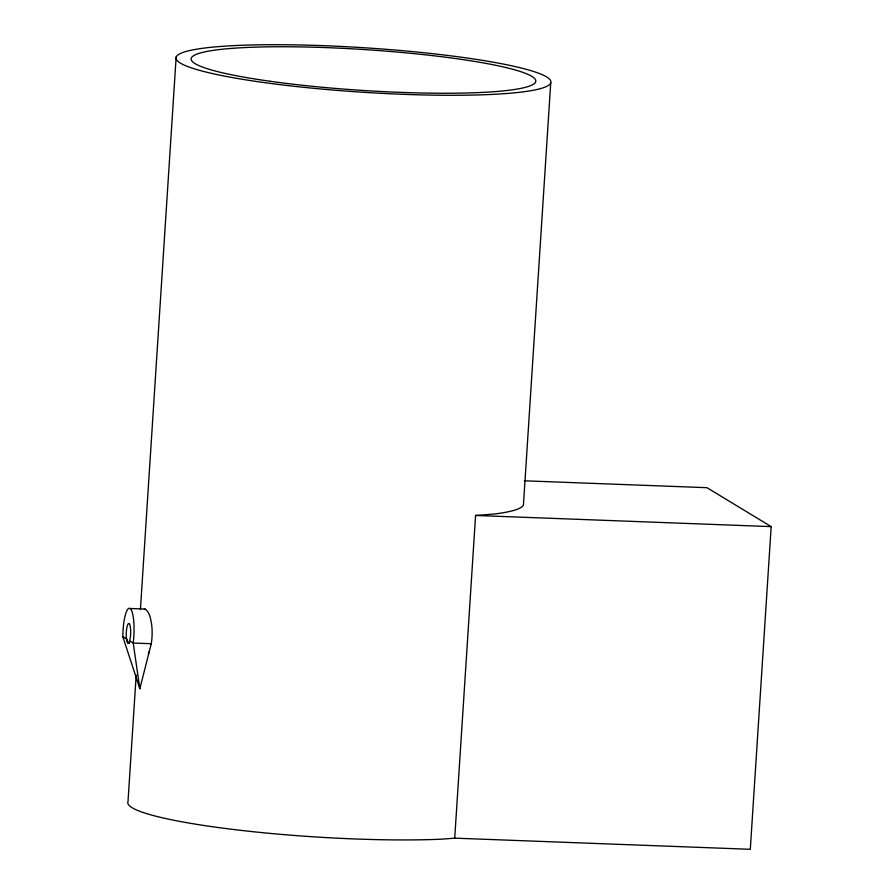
<?xml version="1.0" encoding="UTF-8"?>
<svg xmlns="http://www.w3.org/2000/svg" width="894" height="894" viewBox="0 0 894 894"><rect width="100%" height="100%" fill="white"/><g stroke="black" fill="none" stroke-linecap="round" stroke-linejoin="round"><path stroke-width="1.34" d="M139.9 685.944L139.844 688.715L122.824 636.729A25.177 5.543 -87.8 0 1 130.055 608.479L144.996 609.038C149.98 612.356 150.594 619.039 151.645 624.437A24.987 8.605 -88.8 0 1 151.276 643.714L139.844 688.715L133.217 643.032A25.177 5.543 -87.8 0 0 130.055 608.479M127.797 643.356L128.959 642.674L129.976 639.512A10.024 2.201 -87.8 0 0 129.082 623.498A10.024 2.201 -87.8 0 0 126.266 637.266L127.797 643.356L129.351 643.389L129.63 640.853L133.217 643.032L151.276 643.714M136.19 675.015L127.998 801.672A187.874 22.249 3.7 0 0 235.636 829.744A187.874 22.249 3.7 0 0 441.614 839.164L454.722 838.159L750.301 849.3L771.176 526.622L706.953 487.688L524.309 480.793M140.414 609.596L176.152 57.026M454.722 838.159L475.586 515.469L494.036 514.05A187.874 22.249 3.7 0 0 523.437 504.931L550.726 82.963A187.874 22.249 3.7 0 0 277.274 44.7A187.874 22.249 3.7 0 0 262.322 82.315A187.874 22.249 3.7 0 0 550.726 82.963M148.326 654.017L149.399 651.1M144.381 609.071L144.996 609.038M475.586 515.469L771.176 526.622M126.814 641.378L128.87 643.389M128.959 642.674L129.619 642.697M122.824 636.729L126.423 638.908L127.484 641.4M270.48 81.32A172.71 20.45 3.7 0 0 535.618 81.913A172.71 20.45 3.7 0 0 284.225 46.745A172.71 20.45 3.7 0 0 270.48 81.32"/></g></svg>
